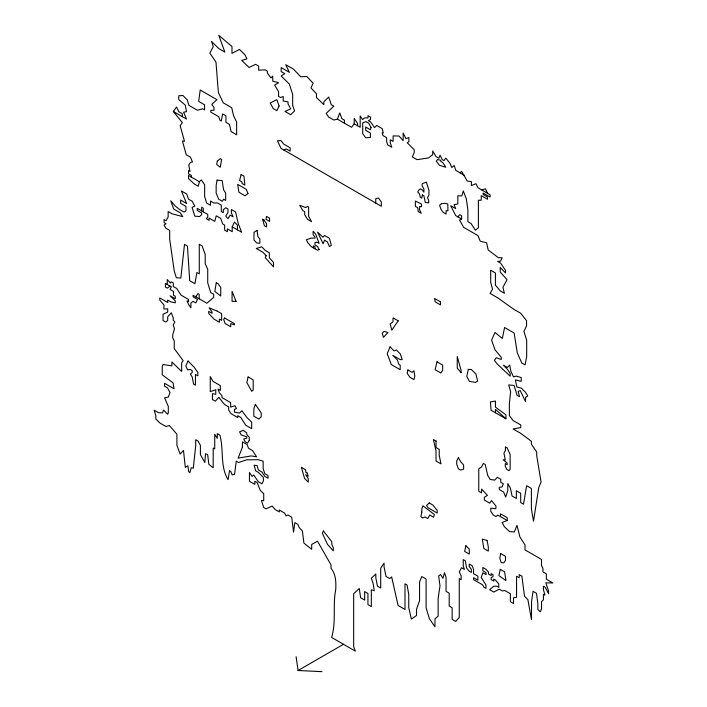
<?xml version="1.0" encoding="UTF-8"?>
<svg xmlns="http://www.w3.org/2000/svg" width="707" height="707" viewBox="0 0 707 707"><rect width="100%" height="100%" fill="white"/><g stroke="black" fill="none" stroke-linecap="round" stroke-linejoin="round"><path stroke-width="1.06" d="M199.383 181.734L198.243 186.268L194.407 184.05L188.53 178.65L188.53 175.469L199.383 181.734L201.354 179.931L204.641 184.766L204.641 196.599L206.656 203.042L210.492 205.26L210.492 201.053L213.876 203.006L217.376 202.9L221.291 205.163L221.291 211.49L223.306 212.657L223.306 209.723L225.763 207.743L227.972 209.016L227.972 212.462L225.763 216.024L227.972 218.649L230.155 215.131L233.177 216.881L231.383 212.913L231.383 209.564L235.581 211.985L238.224 223.633L241.697 232.303L232.223 226.832L234.45 222.025L237.428 225.197L237.428 229.837M182.335 116.646L182.335 113.765L178.747 111.697L176.582 106.969L173.374 111.476L186.524 119.068L183.599 112.192L186.524 111.671L185.243 105.06L178.756 99.607L178.756 95.79L182.91 95.507L187.337 99.97L188.884 105.361L197.35 110.257L202.626 108.798L204.562 109.912L204.562 104.795L198.676 101.393L200.214 90.028L216.916 99.66L211.817 104.3L214.018 107.544L214.018 110.248L210.792 110.398L210.792 112.121L218.737 116.708L219.957 120.305L221.247 121.047L222.634 113.951L225.94 115.86L225.94 122.338L229.492 124.388L231.109 131.617L236.642 134.807L236.642 122.037L233.557 115.771L231.728 107.72L223.253 102.824L218.383 92.59L215.962 62.075L209.829 53.149L213.275 46.662L211.561 41.457L218.781 48.589L224.87 52.106L218.781 35.35L231.976 46.521L231.976 53.37L239.461 49.366L244.967 54.81L246.911 58.902L241.741 60.44L249.094 67.483L255.589 64.328L258.656 66.096L258.656 70.205L265.045 69.79L267.343 71.115L267.343 72.936L270.869 77.938L272.734 76.047L272.734 81.128L278.585 82.684L274.678 85.087L278.585 91.698L278.585 96.399L280.555 97.539L283.233 96.532L283.233 101.048L288.014 101.826L288.014 103.814L290.701 108.896L284.974 111.406L290.701 114.711L294.616 110.866L292.654 105.502L292.654 94.323L289.34 84.071L281.174 75.994L284.815 73.678L281.174 71.575L281.174 67.616L289.34 72.335L285.743 64.699L293.529 69.189L300.82 76.807L306.758 76.462L313.121 83.196L310.965 87.933L316.444 93.722L316.444 97.495L323.859 104.663L323.859 101.773L328.684 97.036L331.336 104.689L333.837 106.13L326.166 113.403L328.684 117.053L333.837 120.031L337.407 119.13L339.731 112.926L341.914 118.696L344.415 120.137L344.415 123.177M195.759 296.799L197.942 293.608L199.197 294.333L199.197 298.787M357.512 125.722L357.512 123.301L354.198 118.493L354.198 123.805L351.556 127.295L337.407 119.13M457.827 216.81L459.771 214.672L461.627 215.741L461.627 219.002L459.577 220.071L463.624 227.318L478.029 235.634L480.247 241.237L486.602 242.766L488.192 249.986L498.391 257.71L502.2 257.772L500.6 261.122L497.64 261.413L500.6 263.119L505.54 270.392L505.54 272.955L500.211 267.458L500.211 272.018L507.034 279.68L502.889 287.396L504.427 293.29L500.211 290.851L495.413 285.107L495.413 272.973L490.693 270.251L490.693 282.385L492.567 289.172L490.092 293.449L497.878 297.947L513.582 309.153L520.635 313.228L526.556 320.642L526.556 325.768L523.958 331.433L526.68 340.27L526.68 356.531L525.08 364.874L521.731 362.938L517.285 352.82L514.139 333.032L504.577 327.509L502.332 338.476L494.997 332.44L491.577 340.129L494.997 349.762L501.236 357.274L501.236 359.465L496.252 357.742L494.387 360.429L497.436 364.202L510.18 376.159L510.18 373.437L507.317 369.134L503.384 365.166L507.317 367.437L509.685 365.042L510.843 371.184L513.459 376.831L516.26 376.097L521.236 377.556L521.236 381.32L515.35 379.924L516.932 387.047L521.236 388.072L525.566 392.341L527.722 395.973L525.566 397.325L525.566 401.709L520.29 390.653L518.169 391.298L519.521 396.707L517.064 395.293L514.122 385.474L508.651 384.953L510.64 391.581L509.367 403.617L509.367 415.636L513.105 420.55L520.767 424.978L520.767 427.585L513.105 428.955L520.767 433.373L531.381 441.301L531.381 444.19L536.719 452.082L536.719 455.67L541.076 482.024L538.761 487.538L533.502 521.253L531.381 508.748L531.381 488.44L526.618 485.691L523.516 504.206L520.697 502.58L520.697 493.265L516.34 490.746L516.34 498.479L512.062 496.014L510.419 488.237L507.794 483.57L507.794 490.631L505.664 497.03L503.631 492.054L499.275 489.536L499.275 487.3L502.164 486.937L503.34 483.791L500.795 482.324L500.795 479.302L497.33 477.296L494.794 480.106L490.243 479.487L487.697 475.44L485.276 464.526L483.341 463.403L481.591 466.894L478.772 468.847L478.772 491.25L481.591 492.876L481.591 489.058L487.468 495.404L484.33 497.277L484.33 500.07L489.739 503.19L491.515 500.565L495.907 505.956L495.907 508.704L490.764 508.192L490.764 511.223L493.221 514.988L495.907 516.543L497.843 515.094L507.237 520.52L507.237 517.71L500.503 513.821L500.503 516.631M460.142 172.879L461.636 171.368L467.292 181.08L471.392 181.619L471.392 185.579L475.961 183.705L478.109 187.85L490.101 194.77L490.101 197.059L483.164 193.046L483.164 194.496L487.485 196.988L487.485 199.268L481.228 195.662L481.228 200.267L478.392 200.205L478.392 227.769L475.369 230.208L471.03 223.518L467.884 221.698L467.884 209.776L466.302 198.835L463.288 190.925L461.812 195.936L457.818 195.751L457.818 203.97L454.027 204.703L455.732 208.627L450.686 205.71L455.732 215.6L461.627 219.002M170.042 286.096L167.25 288.147L165.394 287.077L165.394 283.41L171.341 286.839L170.042 289.402L173.436 291.364L173.436 295.181L175.292 296.251L175.292 298.761L170.042 295.738L175.292 300.908L175.292 302.817L170.758 301.854L167.692 300.077L167.692 302.499L159.791 297.939L159.791 300.175L163.944 304.964L163.944 309.021L167.692 308.809L167.692 312.114L163.025 314.226L163.025 320.545L165.685 322.083L167.692 320.501L167.692 316.913L171.271 312.768L173.224 317.743L173.224 320.112L174.894 322.012L173.224 324.981L174.479 328.684L172.729 334.897L172.729 337.831L174.24 340.827L174.24 348.604L183.166 360.641L181.646 362.841L181.646 371.458L171.889 362.002L171.889 365.819L163.025 364.556L162.239 366.447L162.239 374.834L173.065 382.841L174.046 388.779L164.572 383.309L164.572 386.199L167.532 387.904L170.025 392.641L168.31 397.087L164.572 397.838L168.31 406.41L168.31 412.791L167.63 414.293L163.688 410.122L162.416 412.915L158.395 412.649L154.126 410.184L155.832 415.698L155.832 419.118L160.1 423.14L165.995 426.533L169.353 425.508L176.9 434.195L176.9 445.33L180.135 454.018L183.493 450.5L185.314 467.354L187.876 465.727L188.698 471.808L189.953 472.532L191.226 467.725L193.32 468.131L195.706 445.596L195.706 439.727L198.048 441.08L200.399 445.313L200.399 454.583L204.827 462.537L205.525 453.761L207.681 454.636L208.848 464.287L213.187 467.822L213.187 448.044L214.725 448.927L214.725 434.301L217.252 438.367L217.252 433.612L219.912 435.15C223.951 449.793 219.868 466.293 228.061 479.646L229.51 470.668L230.641 471.313L232.161 474.83L234.547 474.379L236.262 461.167L238.639 462.537L246.496 459.85L258.161 459.674L263.154 461.229L263.154 468.688L264.816 473.681L268.041 475.546L268.041 478.224L264.816 476.359L261.917 472.011L258.382 469.969L257.083 465.559L254.096 465.241L255.757 470.897L258.382 472.409L263.366 477.437L263.366 481.025L261.917 483.827L258.364 481.776L253.716 474.998L252.152 476.465L249.456 472.541L249.456 481.29L254.82 484.392L254.82 481.273L257.198 482.642L260.185 490.172L263.711 493.698L263.711 500.636L261.449 500.529L263.711 507.502L266.044 508.854L272.204 506.035L275.244 509.606L279.283 511.939L279.283 510.003L284.523 513.035L286.123 515.889L287.873 514.961L291.699 517.179L293.564 532.15L294.828 522.597L297.771 524.294L299.326 527.687L302.375 530.913L303.93 543.126L311.699 549.295L311.699 544.443L317.514 541.208L331.044 564.946L331.044 568.348C335.94 574.252 336.143 582.285 335.719 589.585C332.582 605.448 336.364 621.807 331.645 637.458L355.329 651.129L353.668 646.772L353.668 593.721L359.28 588.489L360.605 597.733L364.671 600.084L364.671 591.609L367.94 593.5L367.94 604.582L371.325 606.535L371.325 589.771L374.277 590.769L373.049 583.222L371.325 578.22L375.806 573.969L375.806 577.743L377.441 586.138L380.702 588.021L380.702 568.216L384.069 563.108L384.069 566.97L386.004 576.408L389.751 578.573L391.669 576.921L398.085 605.484L404.987 609.469L404.987 583.841L407.082 585.051L408.752 594.507L408.752 607.64L411.368 619.085L416.511 615.488L416.511 609.248L419.56 600.747L419.56 582.02L421.77 576.541L426.082 579.033L426.082 607.728L429.396 618.74L434.955 626.738L434.955 618.917L438.137 616.124L438.137 598.52L439.993 585.829L438.64 575.869L440.585 574.544L442.909 578.335L444.526 572.776L446.046 577.257L446.046 591.37L449.192 593.182L449.192 606.04L452.135 607.737L452.135 619.376L455.723 621.453L459.258 617.423L459.258 578.626L461.158 579.731L461.158 575.772L459.258 571.901L461.538 567.712L464.481 569.409L463.244 566.077L463.244 559.573L465.339 560.784L466.585 568.013L469.245 571.212L471.33 572.423L471.33 569.312L469.245 566.696L469.245 564.045L472.108 565.697L473.54 569.17L473.54 573.695L477.897 576.205L477.897 580.164L473.54 577.654L473.54 579.607L482.581 584.822L483.915 587.155L485.992 588.357L485.992 584.998L481.246 577.575L482.846 572.785L485.992 574.605L485.992 572.599L482.846 570.788L482.846 567.491L485.992 569.312L488.484 572.078L488.484 574.04L491.144 575.578L491.144 573.616L493.062 574.729L493.062 576.682L491.144 577.566L491.144 579.546L493.804 581.083L493.804 579.104L495.43 580.04L498.771 583.947L498.771 587.349L496.871 586.253L493.804 586.244L489.606 589.665L493.804 592.086L499.23 589.161L502.297 590.928L504.851 590.539L510.374 593.73L510.374 601.657L513.521 603.478L513.521 597.742L516.561 597.3L516.561 576.276L519.221 577.813L519.221 574.641L521.89 576.178L524.488 596.16L527.864 599.651L531.523 619.783L531.523 601.763L533.051 591.317L536.472 593.297L537.841 603.548L537.841 609.372L540.289 611.864L541.527 608.842L541.527 601.807L543.418 599.713L543.418 594.313L544.947 595.197L543.418 589.505L543.418 586.191L545.238 587.243L548.605 593.827L548.605 591.123L545.822 582.798L552.874 582.975L546.343 579.201L546.343 573.845L542.958 571.892L542.958 568.446L541.5 565.432L541.5 559.423L525.001 549.896L525.001 544.911L519.937 537.002L516.976 525.389L514.342 531.92L509.588 531.62L504.312 526.671L502.164 522.411L507.237 520.52M296.1 656.715L298.089 670.501L343.487 644.289M283.684 149.902L286.353 148.956L290.144 151.139L290.144 147.79L283.693 144.06L280.988 140.64L277.453 140.746L280.988 148.346L381.338 206.285L381.338 202.025L378.501 198.04L375.735 198.791L375.735 203.05M481.617 189.874L485.417 188.831L487.485 193.258M298.089 670.501L321.968 671.65M464.472 175.38L455.865 170.414L454.115 165.465L451.782 167.506L450.032 163.37L445.834 158.076L443.987 160.622L442.211 159.596L440.072 155.213L438.888 158.244L436.069 156.609L432.702 150.98L432.702 154.665L428.548 157.961L417.015 159.649L412.34 156.954L414.196 152.615L414.196 149.681L407.214 142.752L408.885 141.709L408.885 137.529L405.924 138.607L403.14 133.075L403.14 140.711L399.048 136.027L393.127 135.912L393.127 141.409L390.264 139.756L390.264 142.814L391.811 147.295L387.736 144.944L386.605 141.506L386.605 137.635L382.894 135.497L382.195 132.757L383.309 132.951L382.195 128.621L376.707 125.448L374.533 127.596L370.539 121.887L368.435 120.676L370.539 119.377L370.539 117.141L368.002 115.674L368.002 117.91L364.706 117.875L362.541 119.58L360.172 115.895L360.172 127.26L354.198 123.805M505.929 418.8L491.1 410.246L490.393 401.93L495.457 401.046L495.457 407.152L505.929 414.85L505.929 418.8L495.457 409.38L495.457 412.755M173.374 111.476L182.335 122.656L180.144 125.74L184.492 141.285L182.415 141.011L186.268 154.798L190.466 157.219L192.472 162.018L190.466 162.336L188.725 165.111L190.024 171.394L188.53 170.528L188.53 173.789L191.394 175.442L191.394 177.121M315.013 248.793L315.013 246.796L313.404 245.859L313.404 247.865M232.223 226.832L232.223 231.719L227.345 228.9L227.345 231.693L224.64 230.137L224.64 225.109L222.705 223.986L220.672 218.366L216.236 215.803L214.778 221.353L209.131 218.092L209.131 220.319L206.267 218.666L207.734 217.288L207.734 214.407L197.209 208.326L197.209 210.377L201.645 212.94L201.645 214.716L199.56 216.545L194.787 216.165L192.101 207.425L194.787 206.055L192.101 201.221L188.513 199.153L186.657 193.992L181.354 190.934L186.657 203.519L180.647 200.046L180.647 203.351L185.968 206.426L185.968 210.898L183.979 212.056L179.384 209.405L175.186 205.958L170.749 200.823L173.719 209.051L180.17 212.78L182.777 216.642L172.101 213.806L168.151 211.526L168.151 217.022L166.021 220.708L164.068 219.577L164.068 222.652L166.021 223.783L164.068 225.1L166.021 228.317L169.689 230.438L169.689 239.24L174.249 271.064L176.308 277.718L180.824 278.054L184.5 244.383L187.443 246.089L189.715 280.732L194.911 283.737L196.891 272.513L199.268 273.883L199.268 244.26L202.096 245.895L205.198 254.379L205.198 263.649L207.725 269.314L207.725 282.818L210.704 292.539L213.7 294.271L213.7 297.347L206.895 303.232L193.091 295.27L193.091 296.896L197.527 299.459L195.759 302.879L193.091 301.341L190.908 303.064L190.908 307.704L188.654 304.673L186.984 300.802L188.557 301.703L188.557 299.468L181.098 295.164L176.626 288.447L173.277 286.512L173.277 283.021L171.138 281.793L170.414 283.118L167.25 279.539L167.25 284.479M203.298 211.844L203.298 208.212L201.645 207.257L201.645 210.889M216.254 282.72L214.84 291.452L220.725 296.012L220.725 287.396L218.03 283.746L216.254 282.72M500.627 553.546L499.831 558.344L501.139 562.604L503.844 562.825L505.47 560.43L505.47 556.338L500.627 553.546M217.279 161.178L216.704 164.466L220.239 167.25L221.6 159.473L220.239 158.686L217.279 161.178M217.076 180.144L216.156 185.384L216.156 193.02L218.666 199.188L222.334 201.309L223.589 199.215L225.674 200.417L225.674 193.108L223.589 189.776L222.157 180.577L217.076 180.144M421.823 512.107L420.877 516.808L422.892 517.966L425.048 516.967L427.753 518.531L429.741 515.049L433.532 517.232L434.39 514.528L422.892 505.797L421.823 508.978L421.823 512.107M266.548 216.466L265.965 219.32L269.588 221.415L269.588 218.224L266.548 216.466M422.397 194.964L421.708 198.163L420.382 197.394L419.472 193.877L417.757 191.951L418.783 190.059L420.462 188.831L422.353 189.918L423.882 192.101L423.882 188.742L422.167 186.056L422.167 183.732L426.339 182.097L428.946 190.316L428.946 195.017L427.541 197.66L428.725 200.505L428.725 202.838L425.296 202.485L423.882 195.821L422.397 194.964M468.308 369.363L466.77 376.389L469.386 381.382L475.396 382.381L477.693 381.153L475.864 373.932L471.322 369.531L468.308 369.363M465.895 545.716L464.632 551.425L469.271 554.102L469.271 549.206L465.895 545.716M500.282 569.365L498.868 575.631L505.929 580.58L504.604 571.857L500.282 569.365M419.967 206.453L419.339 209.219L421.204 213.24L418.297 211.561L417.704 207.743L415.371 206.4L415.371 201.044L421.496 204.049L421.496 206.612L419.967 206.453M248.104 376.937L246.814 382.549L251.701 391.316L253.186 390.123L253.186 379.871L248.104 376.937M407.939 369.955L407.17 373.314L410.025 377.326L413.922 379.571L414.876 376.23L413.922 370.76L412.137 372.377L407.939 369.955M436.997 361.816L435.114 369.69L440.876 373.013L442.662 370.238L442.662 365.086L436.997 361.816M241.105 174.505L239.585 180.585L242.05 181.999L242.05 183.493L244.869 185.119L243.968 176.14L241.105 174.505M371.042 127.56L370.38 129.761L365.687 127.057L365.687 130.318L370.38 133.022L370.38 137.458L365.687 137.768L362.7 133.667L362.7 122.859L366.005 121.631L368.7 123.186L371.042 127.56M242.421 447.204L238.126 458.101L251.427 455.909L256.57 456.819L252.585 450.589L248.511 448.238L247.176 444.597L242.421 441.848L242.421 447.204M255.36 404.324L253.831 408.77L253.831 416.193L258.824 419.083L261.219 416.715L261.219 413.038L255.36 404.324M324.557 240.247L323.143 243.791L317.558 232.143L323.037 237.234L324.557 235.484L329.453 238.312L331.344 245.364L329.453 246.575L327.385 241.874L324.557 240.247M390.096 346.828L387.189 353.686L391.351 364.609L400.189 369.708L400.189 365.086L398.819 364.291L397.378 359.969L392.765 355.338L400.189 359.624L402.186 359.624L400.392 354.057L396.459 349.974L394.108 350.964L390.096 346.828M188.044 361.003L185.817 365.811L187.567 369.902L190.13 369.434L192.189 370.618L192.189 372.562L190.342 374.091L192.189 376.902L193.594 384.078L195.45 385.147L195.45 374.445L197.863 375.841L197.863 372.536L194.142 367.198L188.044 361.003M279.097 105.953L276.817 110.654L273.344 108.648L270.215 103.01L276.817 99.634L279.097 105.953M323.435 531.001L322.339 533.219L327.465 544.319L333.289 550.886L333.289 547.678L331.839 544.487L331.839 541.792L323.435 531.001M458.383 457.712L456.695 460.946L456.695 464.092L458.383 468.785L460.593 470.058L463.624 469.183L463.624 464.941L461.105 462.237L458.383 457.712M266.168 255.775L265.205 257.622L273.503 266.875L273.503 262.412L269.349 257.843L269.349 252.814L265.205 250.419L261.82 246.867L256.27 248.466L263.207 252.47L266.168 255.775M505.417 450.509L503.932 453.116L505.275 459.948L503.119 459.736L507.166 463.129L507.166 464.667L505.275 463.571L505.275 466.461L506.919 469.457L509.013 470.668L510.154 469.342L510.154 454.539L507.158 447.885L505.417 446.877L505.417 450.509M249.271 440.328L247.556 443.13L245.055 441.681L243.782 438.967L246.77 438.146L246.77 436.846L241.158 434.902L239.576 431.871L243.252 430.351L246.708 432.878L246.708 434.46L249.271 437.297L249.271 440.328M224.587 318L223.695 319.44L225.073 323.506L230.712 326.758L230.712 323.594L234.424 324.875L234.424 323.673L224.587 318M398.2 320.828L391.793 330.16L390.149 324.009L393.03 321.712L393.03 317.841L398.2 320.828M437.527 159.499L436.254 161.152L439.489 165.305L445.825 167.259L442.759 162.53L440.744 161.364L440.744 160.295L437.527 159.499M218.763 397.361L215.299 401.178L212.436 399.526L212.436 393.702L215.776 394.259L215.776 389.734L210.271 391.625L210.271 376.584L213.143 381.444L220.345 385.607L220.345 390.441L218.003 389.089L219.382 392.836L222.033 395.734L222.033 397.643L230.623 402.601L230.623 407.117L235.016 405.721L236.456 408.681L234.441 409.326L234.441 412.163L239.417 413.091L241.944 410.74L246.699 417.263L251.674 422.176L251.674 428.654L245.665 425.181L240.831 417.457L237.764 415.689L237.764 417.554L231.109 413.71L228.679 410.078L228.679 406.887L224.561 404.519L218.763 397.361M387.834 332.635L383.468 337.336L382.231 333.227L384.131 331.309L387.834 332.635M429.202 502.942L426.56 505.532L428.08 507.794L437.218 513.07L437.218 510.507L432.958 505.107L429.202 502.942M247.954 193.453L245.135 195.839L238.922 192.26L237.676 184.377L246.31 189.352L247.954 193.453M441.433 203.731L439.586 205.26L441.035 209.422L443.139 212.374L446.082 214.071L446.082 210.677L447.946 210.757L447.805 203.925L444.526 203.316L441.433 203.731M257.065 230.341L253.981 232.347L253.981 239.991L256.57 242.89L259.867 243.288L259.867 239.001L257.887 236.606L257.065 230.341M307.536 206.391L305.671 207.575L299.688 205.251L302.852 210.606L304.699 211.676L304.699 214.795L307.536 219.347L311.566 221.671L308.623 216.333L308.623 207.018L307.536 206.391M319.122 249.606L317.514 250.234L311.345 246.672L307.748 242.598L306.334 239.744L310.894 238.144L315.004 238.126L315.004 237.119L313.121 234.68L313.121 231.277L315.729 234.158L319.122 243.42L317.054 242.227L315.013 242.466L315.013 245.029L317.514 246.478L319.122 249.606M236.05 301.323L232.064 301.403L232.064 291.293L236.05 301.323M487.026 540.422L482.307 539.114L483.8 548.482L488.316 551.089L488.316 546.891L487.026 540.422M217.261 311.142L209.166 307.819L212.029 311.946L212.029 313.298L208.724 311.389L208.724 313.484L214.115 319.202L219.4 322.251L219.4 319.043L221.662 320.342L221.662 313.687L217.261 311.142M440.461 301.854L434.619 298.469L435.141 301.801L440.461 304.876L440.461 301.854M263.861 219.877L262.536 219.108L264.4 225.745L266.548 226.982L266.548 223.677L263.861 219.877M436.033 441.053L433.373 439.515L436.033 450.88L436.033 461.035L441.009 463.898L439.224 455.37L439.224 449.36L436.033 447.522L436.033 441.053M307.138 473.001L305.742 472.188L305.742 469.952L301.332 467.194L304.54 478.303L308.252 482.147L308.252 478.515L305.742 474.724L308.252 476.173L307.138 473.001M461.132 372.66L457.252 368.232L457.252 356.549L461.132 370.477L461.132 372.66"/></g></svg>
